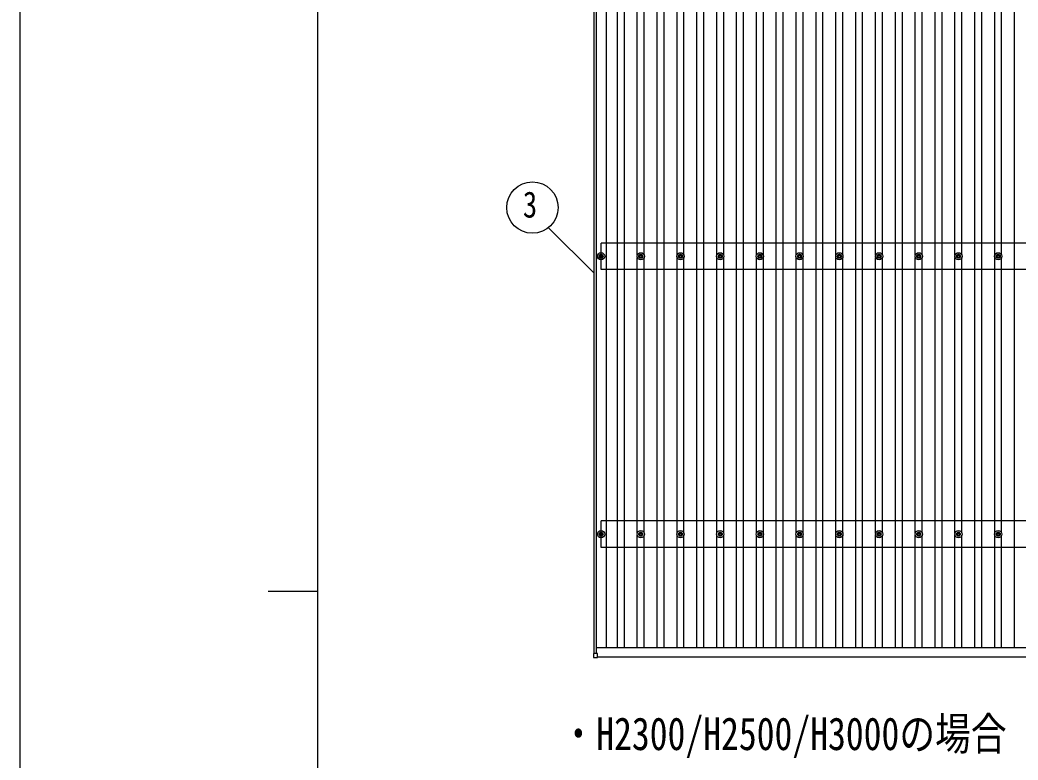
# Model space of a CAD drawing. Units: millimetres, scale not verified. Extents: x -21025 to 21025, y -14850 to 14850.
# Drawn here: x -21025 to -15998, y -226 to 3503 of the extents above; entities that cross this region are included whole.
import ezdxf
from ezdxf.enums import TextEntityAlignment as Align

# ---------------------------------------------------------------- set-up
doc = ezdxf.new("R2010")
doc.units = ezdxf.units.MM
doc.header["$LTSCALE"] = 60
for name, color, linetype in [('0-2_USER1', 3, 'Continuous'), ('0-5_YKK_13', 4, 'Continuous'), ('0-6_YKK_A1', 4, 'Continuous'), ('0-7_YKK_D', 6, 'Continuous'), ('0-8_YKK_ZWAK', 7, 'Continuous')]:
    doc.layers.add(name, color=color, linetype=linetype)
doc.styles.add('ＭＳ ゴシック', font='')
doc.styles.get('ＭＳ ゴシック').set_extended_font_data('MS Gothic')

msp = doc.modelspace()

# ---------------------------------------------------------------- linework, layer by layer
at = {"layer": '0-5_YKK_13'}
for p, q in [((-18108.4, 2314.09), (-18103.98, 2314.09)), ((-18100.15, 2322.33), (-18100.15, 2317.92)), ((-18096.65, 2322.33), (-18096.65, 2317.92)), ((-18092.82, 2314.09), (-18088.4, 2314.09)), ((-17908.4, 2314.09), (-17903.98, 2314.09)), ((-17900.15, 2322.33), (-17900.15, 2317.92)), ((-17896.65, 2322.33), (-17896.65, 2317.92)), ((-17892.82, 2314.09), (-17888.4, 2314.09)), ((-17708.4, 2314.09), (-17703.99, 2314.09)), ((-17700.15, 2322.33), (-17700.15, 2317.92)), ((-17696.65, 2322.33), (-17696.65, 2317.92)), ((-17692.82, 2314.09), (-17688.41, 2314.09)), ((-17508.4, 2314.09), (-17503.99, 2314.09)), ((-17500.15, 2322.33), (-17500.15, 2317.92)), ((-17496.65, 2322.33), (-17496.65, 2317.92)), ((-17492.82, 2314.09), (-17488.41, 2314.09)), ((-17308.4, 2314.09), (-17303.99, 2314.09)), ((-17300.15, 2322.33), (-17300.15, 2317.92)), ((-17296.65, 2322.33), (-17296.65, 2317.92)), ((-17292.82, 2314.09), (-17288.41, 2314.09)), ((-17108.4, 2314.09), (-17103.99, 2314.09)), ((-17100.15, 2322.33), (-17100.15, 2317.92)), ((-17096.65, 2322.33), (-17096.65, 2317.92)), ((-17092.82, 2314.09), (-17088.41, 2314.09)), ((-16908.4, 2314.09), (-16903.99, 2314.09)), ((-16900.15, 2322.33), (-16900.15, 2317.92)), ((-16896.65, 2322.33), (-16896.65, 2317.92)), ((-16892.82, 2314.09), (-16888.41, 2314.09)), ((-16708.4, 2314.09), (-16703.99, 2314.09)), ((-16700.15, 2322.33), (-16700.15, 2317.92)), ((-16696.65, 2322.33), (-16696.65, 2317.92)), ((-16692.82, 2314.09), (-16688.41, 2314.09)), ((-16508.4, 2314.09), (-16503.99, 2314.09)), ((-16500.15, 2322.33), (-16500.15, 2317.92)), ((-16496.65, 2322.33), (-16496.65, 2317.92)), ((-16492.82, 2314.09), (-16488.41, 2314.09)), ((-16308.4, 2314.09), (-16303.99, 2314.09)), ((-16300.15, 2322.33), (-16300.15, 2317.92)), ((-16296.65, 2322.33), (-16296.65, 2317.92)), ((-16292.82, 2314.09), (-16288.41, 2314.09)), ((-16108.4, 2314.09), (-16103.99, 2314.09)), ((-16100.15, 2322.33), (-16100.15, 2317.92)), ((-16096.65, 2322.33), (-16096.65, 2317.92)), ((-16092.82, 2314.09), (-16088.41, 2314.09)), ((-18108.4, 2310.59), (-18103.98, 2310.59)), ((-18100.15, 2306.75), (-18100.15, 2302.34)), ((-18096.65, 2306.75), (-18096.65, 2302.34)), ((-18092.82, 2310.59), (-18088.4, 2310.59)), ((-17908.4, 2310.59), (-17903.98, 2310.59)), ((-17900.15, 2306.75), (-17900.15, 2302.34)), ((-17896.65, 2306.75), (-17896.65, 2302.34)), ((-17892.82, 2310.59), (-17888.4, 2310.59)), ((-17708.4, 2310.59), (-17703.99, 2310.59)), ((-17700.15, 2306.75), (-17700.15, 2302.34)), ((-17696.65, 2306.75), (-17696.65, 2302.34)), ((-17692.82, 2310.59), (-17688.41, 2310.59)), ((-17508.4, 2310.59), (-17503.99, 2310.59)), ((-17500.15, 2306.75), (-17500.15, 2302.34)), ((-17496.65, 2306.75), (-17496.65, 2302.34)), ((-17492.82, 2310.59), (-17488.41, 2310.59)), ((-17308.4, 2310.59), (-17303.99, 2310.59)), ((-17300.15, 2306.75), (-17300.15, 2302.34)), ((-17296.65, 2306.75), (-17296.65, 2302.34)), ((-17292.82, 2310.59), (-17288.41, 2310.59)), ((-17108.4, 2310.59), (-17103.99, 2310.59)), ((-17100.15, 2306.75), (-17100.15, 2302.34)), ((-17096.65, 2306.75), (-17096.65, 2302.34)), ((-17092.82, 2310.59), (-17088.41, 2310.59)), ((-16908.4, 2310.59), (-16903.99, 2310.59)), ((-16900.15, 2306.75), (-16900.15, 2302.34)), ((-16896.65, 2306.75), (-16896.65, 2302.34)), ((-16892.82, 2310.59), (-16888.41, 2310.59)), ((-16708.4, 2310.59), (-16703.99, 2310.59)), ((-16700.15, 2306.75), (-16700.15, 2302.34)), ((-16696.65, 2306.75), (-16696.65, 2302.34)), ((-16692.82, 2310.59), (-16688.41, 2310.59)), ((-16508.4, 2310.59), (-16503.99, 2310.59)), ((-16500.15, 2306.75), (-16500.15, 2302.34)), ((-16496.65, 2306.75), (-16496.65, 2302.34)), ((-16492.82, 2310.59), (-16488.41, 2310.59)), ((-16308.4, 2310.59), (-16303.99, 2310.59)), ((-16300.15, 2306.75), (-16300.15, 2302.34)), ((-16296.65, 2306.75), (-16296.65, 2302.34)), ((-16292.82, 2310.59), (-16288.41, 2310.59)), ((-16108.4, 2310.59), (-16103.99, 2310.59)), ((-16100.15, 2306.75), (-16100.15, 2302.34)), ((-16096.65, 2306.75), (-16096.65, 2302.34)), ((-16092.82, 2310.59), (-16088.41, 2310.59)), ((-18108.4, 914.09), (-18103.98, 914.09)), ((-18108.4, 910.59), (-18103.98, 910.59)), ((-18100.15, 922.33), (-18100.15, 917.92)), ((-18100.15, 906.75), (-18100.15, 902.34)), ((-18096.65, 922.33), (-18096.65, 917.92)), ((-18096.65, 906.75), (-18096.65, 902.34)), ((-18092.82, 914.09), (-18088.4, 914.09)), ((-18092.82, 910.59), (-18088.4, 910.59)), ((-17908.4, 914.09), (-17903.98, 914.09)), ((-17908.4, 910.59), (-17903.98, 910.59)), ((-17900.15, 922.33), (-17900.15, 917.92)), ((-17900.15, 906.75), (-17900.15, 902.34)), ((-17896.65, 922.33), (-17896.65, 917.92)), ((-17896.65, 906.75), (-17896.65, 902.34)), ((-17892.82, 914.09), (-17888.4, 914.09)), ((-17892.82, 910.59), (-17888.4, 910.59)), ((-17708.4, 914.09), (-17703.99, 914.09)), ((-17708.4, 910.59), (-17703.99, 910.59)), ((-17700.15, 922.33), (-17700.15, 917.92)), ((-17700.15, 906.75), (-17700.15, 902.34)), ((-17696.65, 922.33), (-17696.65, 917.92)), ((-17696.65, 906.75), (-17696.65, 902.34)), ((-17692.82, 914.09), (-17688.41, 914.09)), ((-17692.82, 910.59), (-17688.41, 910.59)), ((-17508.4, 914.09), (-17503.99, 914.09)), ((-17508.4, 910.59), (-17503.99, 910.59)), ((-17500.15, 922.33), (-17500.15, 917.92)), ((-17500.15, 906.75), (-17500.15, 902.34)), ((-17496.65, 922.33), (-17496.65, 917.92)), ((-17496.65, 906.75), (-17496.65, 902.34)), ((-17492.82, 914.09), (-17488.41, 914.09)), ((-17492.82, 910.59), (-17488.41, 910.59)), ((-17308.4, 914.09), (-17303.99, 914.09)), ((-17308.4, 910.59), (-17303.99, 910.59)), ((-17300.15, 922.33), (-17300.15, 917.92)), ((-17300.15, 906.75), (-17300.15, 902.34)), ((-17296.65, 922.33), (-17296.65, 917.92)), ((-17296.65, 906.75), (-17296.65, 902.34)), ((-17292.82, 914.09), (-17288.41, 914.09)), ((-17292.82, 910.59), (-17288.41, 910.59)), ((-17108.4, 914.09), (-17103.99, 914.09)), ((-17108.4, 910.59), (-17103.99, 910.59)), ((-17100.15, 922.33), (-17100.15, 917.92)), ((-17100.15, 906.75), (-17100.15, 902.34)), ((-17096.65, 922.33), (-17096.65, 917.92)), ((-17096.65, 906.75), (-17096.65, 902.34)), ((-17092.82, 914.09), (-17088.41, 914.09)), ((-17092.82, 910.59), (-17088.41, 910.59)), ((-16908.4, 914.09), (-16903.99, 914.09)), ((-16908.4, 910.59), (-16903.99, 910.59)), ((-16900.15, 922.33), (-16900.15, 917.92)), ((-16900.15, 906.75), (-16900.15, 902.34)), ((-16896.65, 922.33), (-16896.65, 917.92)), ((-16896.65, 906.75), (-16896.65, 902.34)), ((-16892.82, 914.09), (-16888.41, 914.09)), ((-16892.82, 910.59), (-16888.41, 910.59)), ((-16708.4, 914.09), (-16703.99, 914.09)), ((-16708.4, 910.59), (-16703.99, 910.59)), ((-16700.15, 922.33), (-16700.15, 917.92)), ((-16700.15, 906.75), (-16700.15, 902.34)), ((-16696.65, 922.33), (-16696.65, 917.92)), ((-16696.65, 906.75), (-16696.65, 902.34)), ((-16692.82, 914.09), (-16688.41, 914.09)), ((-16692.82, 910.59), (-16688.41, 910.59)), ((-16508.4, 914.09), (-16503.99, 914.09)), ((-16508.4, 910.59), (-16503.99, 910.59)), ((-16500.15, 922.33), (-16500.15, 917.92)), ((-16500.15, 906.75), (-16500.15, 902.34)), ((-16496.65, 922.33), (-16496.65, 917.92)), ((-16496.65, 906.75), (-16496.65, 902.34)), ((-16492.82, 914.09), (-16488.41, 914.09)), ((-16492.82, 910.59), (-16488.41, 910.59)), ((-16308.4, 914.09), (-16303.99, 914.09)), ((-16308.4, 910.59), (-16303.99, 910.59)), ((-16300.15, 922.33), (-16300.15, 917.92)), ((-16300.15, 906.75), (-16300.15, 902.34)), ((-16296.65, 922.33), (-16296.65, 917.92)), ((-16296.65, 906.75), (-16296.65, 902.34)), ((-16292.82, 914.09), (-16288.41, 914.09)), ((-16292.82, 910.59), (-16288.41, 910.59)), ((-16108.4, 914.09), (-16103.99, 914.09)), ((-16108.4, 910.59), (-16103.99, 910.59)), ((-16100.15, 922.33), (-16100.15, 917.92)), ((-16100.15, 906.75), (-16100.15, 902.34)), ((-16096.65, 922.33), (-16096.65, 917.92)), ((-16096.65, 906.75), (-16096.65, 902.34)), ((-16092.82, 914.09), (-16088.41, 914.09)), ((-16092.82, 910.59), (-16088.41, 910.59)), ((-18136.7, 309.43), (-18136.7, 291.43)), ((-18117.7, 310.43), (-18135.7, 310.43)), ((-18116.7, 291.43), (-18116.7, 309.43)), ((-18135.7, 290.43), (-18117.7, 290.43))]:
    msp.add_line(p, q, dxfattribs=at)
for centre, radius in [((-18098.4, 2312.34), 18.25), ((-18098.4, 2312.34), 10.15), ((-18098.4, 2312.34), 5.85), ((-18098.4, 2312.34), 5.25), ((-17898.4, 2312.34), 18.25), ((-17898.4, 2312.34), 10.15), ((-17898.4, 2312.34), 5.85), ((-17898.4, 2312.34), 5.25), ((-17698.4, 2312.34), 18.25), ((-17698.4, 2312.34), 10.15), ((-17698.4, 2312.34), 5.85), ((-17698.4, 2312.34), 5.25), ((-17498.4, 2312.34), 18.25), ((-17498.4, 2312.34), 10.15), ((-17498.4, 2312.34), 5.85), ((-17498.4, 2312.34), 5.25), ((-17298.4, 2312.34), 18.25), ((-17298.4, 2312.34), 10.15), ((-17298.4, 2312.34), 5.85), ((-17298.4, 2312.34), 5.25), ((-17098.4, 2312.34), 18.25), ((-17098.4, 2312.34), 10.15), ((-17098.4, 2312.34), 5.85), ((-17098.4, 2312.34), 5.25), ((-16898.4, 2312.34), 18.25), ((-16898.4, 2312.34), 10.15), ((-16898.4, 2312.34), 5.85), ((-16898.4, 2312.34), 5.25), ((-16698.4, 2312.34), 18.25), ((-16698.4, 2312.34), 10.15), ((-16698.4, 2312.34), 5.85), ((-16698.4, 2312.34), 5.25), ((-16498.4, 2312.34), 18.25), ((-16498.4, 2312.34), 10.15), ((-16498.4, 2312.34), 5.85), ((-16498.4, 2312.34), 5.25), ((-16298.4, 2312.34), 18.25), ((-16298.4, 2312.34), 10.15), ((-16298.4, 2312.34), 5.85), ((-16298.4, 2312.34), 5.25), ((-16098.4, 2312.34), 18.25), ((-16098.4, 2312.34), 10.15), ((-16098.4, 2312.34), 5.85), ((-16098.4, 2312.34), 5.25), ((-18098.4, 912.34), 18.25), ((-18098.4, 912.34), 10.15), ((-18098.4, 912.34), 5.85), ((-18098.4, 912.34), 5.25), ((-17898.4, 912.34), 18.25), ((-17898.4, 912.34), 10.15), ((-17898.4, 912.34), 5.85), ((-17898.4, 912.34), 5.25), ((-17698.4, 912.34), 18.25), ((-17698.4, 912.34), 10.15), ((-17698.4, 912.34), 5.85), ((-17698.4, 912.34), 5.25), ((-17498.4, 912.34), 18.25), ((-17498.4, 912.34), 10.15), ((-17498.4, 912.34), 5.85), ((-17498.4, 912.34), 5.25), ((-17298.4, 912.34), 18.25), ((-17298.4, 912.34), 10.15), ((-17298.4, 912.34), 5.85), ((-17298.4, 912.34), 5.25), ((-17098.4, 912.34), 18.25), ((-17098.4, 912.34), 10.15), ((-17098.4, 912.34), 5.85), ((-17098.4, 912.34), 5.25), ((-16898.4, 912.34), 18.25), ((-16898.4, 912.34), 10.15), ((-16898.4, 912.34), 5.85), ((-16898.4, 912.34), 5.25), ((-16698.4, 912.34), 18.25), ((-16698.4, 912.34), 10.15), ((-16698.4, 912.34), 5.85), ((-16698.4, 912.34), 5.25), ((-16498.4, 912.34), 18.25), ((-16498.4, 912.34), 10.15), ((-16498.4, 912.34), 5.85), ((-16498.4, 912.34), 5.25), ((-16298.4, 912.34), 18.25), ((-16298.4, 912.34), 10.15), ((-16298.4, 912.34), 5.85), ((-16298.4, 912.34), 5.25), ((-16098.4, 912.34), 18.25), ((-16098.4, 912.34), 10.15), ((-16098.4, 912.34), 5.85), ((-16098.4, 912.34), 5.25)]:
    msp.add_circle(centre, radius, dxfattribs=at)
for centre, start, end in [((-18135.7, 309.43), 90, 180), ((-18117.7, 309.43), 0, 90), ((-18135.7, 291.43), 180, 270), ((-18117.7, 291.43), 270, 0)]:
    msp.add_arc(centre, 1, start, end, dxfattribs=at)
at = {"layer": '0-6_YKK_A1'}
for p, q in [((-18133.4, 310.39), (-18133.4, 5708.82)), ((-18121.4, 310.39), (-18121.4, 5708.82)), ((-18071.9, 5682.73), (-18071.9, 341.72)), ((-18015.9, 341.72), (-18015.9, 5682.73)), ((-17980.9, 341.72), (-17980.9, 5682.73)), ((-17815.9, 341.72), (-17815.9, 5682.73)), ((-17780.9, 341.72), (-17780.9, 5682.73)), ((-17615.9, 341.72), (-17615.9, 5682.73)), ((-17580.9, 341.72), (-17580.9, 5682.73)), ((-17415.9, 341.72), (-17415.9, 5682.73)), ((-17380.9, 341.72), (-17380.9, 5682.73)), ((-17215.9, 341.72), (-17215.9, 5682.73)), ((-17180.9, 341.72), (-17180.9, 5682.73)), ((-17015.9, 341.72), (-17015.9, 5682.73)), ((-16980.9, 341.72), (-16980.9, 5682.73)), ((-16815.9, 341.72), (-16815.9, 5682.73)), ((-16780.9, 341.72), (-16780.9, 5682.73)), ((-16615.9, 341.72), (-16615.9, 5682.73)), ((-16580.9, 341.72), (-16580.9, 5682.73)), ((-16415.9, 341.72), (-16415.9, 5682.73)), ((-16380.9, 341.72), (-16380.9, 5682.73)), ((-16215.9, 341.72), (-16215.9, 5682.73)), ((-16180.9, 341.72), (-16180.9, 5682.73)), ((-16015.9, 341.72), (-16015.9, 5682.73)), ((-17915.9, 2317.51), (-17915.9, 3707.16)), ((-17880.9, 2317.51), (-17880.9, 3707.16)), ((-17715.9, 2317.52), (-17715.9, 3707.15)), ((-17680.9, 2317.51), (-17680.9, 3707.17)), ((-17515.9, 2317.52), (-17515.9, 3707.15)), ((-17480.9, 2317.51), (-17480.9, 3707.17)), ((-17315.9, 2317.52), (-17315.9, 3707.15)), ((-17280.9, 2317.51), (-17280.9, 3707.17)), ((-17115.9, 2317.52), (-17115.9, 3707.15)), ((-17080.9, 2317.51), (-17080.9, 3707.17)), ((-16915.9, 2317.52), (-16915.9, 3707.15)), ((-16880.9, 2317.51), (-16880.9, 3707.17)), ((-16715.9, 2317.52), (-16715.9, 3707.15)), ((-16680.9, 2317.51), (-16680.9, 3707.17)), ((-16515.9, 2317.52), (-16515.9, 3707.15)), ((-16480.9, 2317.51), (-16480.9, 3707.17)), ((-16315.9, 2317.52), (-16315.9, 3707.15)), ((-16280.9, 2317.51), (-16280.9, 3707.17)), ((-16115.9, 2317.52), (-16115.9, 3707.15)), ((-16080.9, 2317.51), (-16080.9, 3707.17)), ((-2498.4, 2379.34), (-18098.4, 2379.34)), ((-18098.4, 2245.34), (-18098.4, 2379.34)), ((-17915.9, 917.51), (-17915.9, 2307.16)), ((-17880.9, 917.51), (-17880.9, 2307.16)), ((-17715.9, 917.51), (-17715.9, 2307.15)), ((-17680.9, 917.51), (-17680.9, 2307.17)), ((-17515.9, 917.51), (-17515.9, 2307.15)), ((-17480.9, 917.51), (-17480.9, 2307.17)), ((-17315.9, 917.51), (-17315.9, 2307.15)), ((-17280.9, 917.51), (-17280.9, 2307.17)), ((-17115.9, 917.51), (-17115.9, 2307.15)), ((-17080.9, 917.51), (-17080.9, 2307.17)), ((-16915.9, 917.51), (-16915.9, 2307.15)), ((-16880.9, 917.51), (-16880.9, 2307.17)), ((-16715.9, 917.51), (-16715.9, 2307.15)), ((-16680.9, 917.51), (-16680.9, 2307.17)), ((-16515.9, 917.51), (-16515.9, 2307.15)), ((-16480.9, 917.51), (-16480.9, 2307.17)), ((-16315.9, 917.51), (-16315.9, 2307.15)), ((-16280.9, 917.51), (-16280.9, 2307.17)), ((-16115.9, 917.51), (-16115.9, 2307.15)), ((-16080.9, 917.51), (-16080.9, 2307.17)), ((-2498.4, 2245.34), (-18098.4, 2245.34)), ((-2498.4, 979.34), (-18098.4, 979.34)), ((-18098.4, 845.34), (-18098.4, 979.34)), ((-17915.9, 341.72), (-17915.9, 907.16)), ((-17880.9, 341.72), (-17880.9, 907.16)), ((-17715.9, 341.72), (-17715.9, 907.16)), ((-17680.9, 341.72), (-17680.9, 907.16)), ((-17515.9, 341.72), (-17515.9, 907.16)), ((-17480.9, 341.72), (-17480.9, 907.16)), ((-17315.9, 341.72), (-17315.9, 907.16)), ((-17280.9, 341.72), (-17280.9, 907.16)), ((-17115.9, 341.72), (-17115.9, 907.16)), ((-17080.9, 341.72), (-17080.9, 907.16)), ((-16915.9, 341.72), (-16915.9, 907.16)), ((-16880.9, 341.72), (-16880.9, 907.16)), ((-16715.9, 341.72), (-16715.9, 907.16)), ((-16680.9, 341.72), (-16680.9, 907.16)), ((-16515.9, 341.72), (-16515.9, 907.16)), ((-16480.9, 341.72), (-16480.9, 907.16)), ((-16315.9, 341.72), (-16315.9, 907.16)), ((-16280.9, 341.72), (-16280.9, 907.16)), ((-16115.9, 341.72), (-16115.9, 907.16)), ((-16080.9, 341.72), (-16080.9, 907.16)), ((-2498.4, 845.34), (-18098.4, 845.34)), ((-18121.4, 341.72), (-12122.58, 341.72)), ((-18116.7, 293.73), (-12108.4, 293.73))]:
    msp.add_line(p, q, dxfattribs=at)
at = {"layer": '0-7_YKK_D'}
msp.add_line((-18363.12, 2456.58), (-18134.05, 2229.76), dxfattribs=at)
msp.add_circle((-18444.07, 2557.79), 129.6, dxfattribs=at)
at = {"layer": '0-8_YKK_ZWAK'}
for p, q in [((-19524.9, -12625), (-19524.9, 13875)), ((-19774.9, 625), (-19524.9, 625))]:
    msp.add_line(p, q, dxfattribs=at)
msp.add_lwpolyline([(-21025, -14850), (21025, -14850), (21025, 14850), (-21025, 14850)], close=True, dxfattribs=at)

# ---------------------------------------------------------------- texts
at = {"layer": '0-2_USER1', "style": 'ＭＳ ゴシック', "width": 0.8}
msp.add_text('・H2300/H2500/H3000の場合', height=165, dxfattribs=at).set_placement((-18302.82, -225.17), align=Align.BOTTOM_LEFT)
at = {"layer": '0-7_YKK_D', "style": 'ＭＳ ゴシック', "width": 0.8}
msp.add_text('3', height=132, dxfattribs=at).set_placement((-18492.07, 2467.79), align=Align.BOTTOM_LEFT)

doc.saveas('drawing.dxf')
